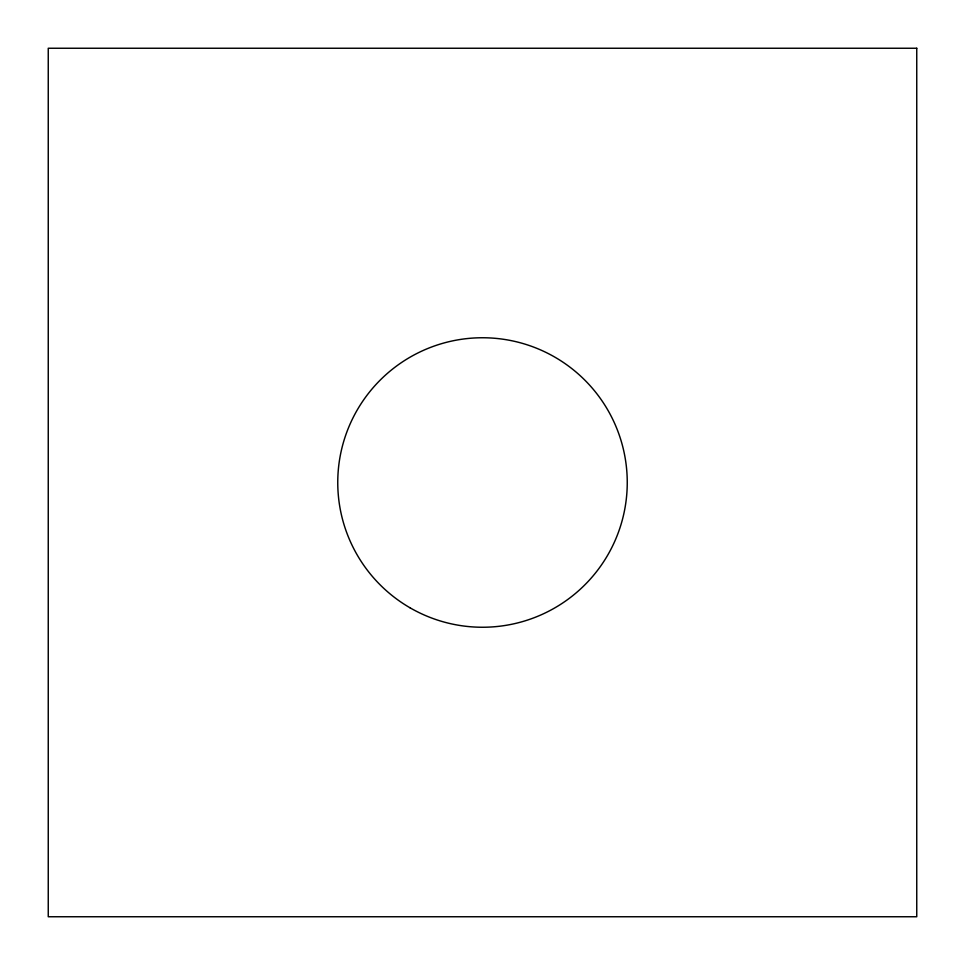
<?xml version="1.0" encoding="UTF-8"?>
<svg xmlns="http://www.w3.org/2000/svg" width="965" height="965" viewBox="0 0 965 965"><rect width="100%" height="100%" fill="white"/><g stroke="black" fill="none" stroke-linecap="round" stroke-linejoin="round"><path stroke-width="1.45" d="M916.75 48.25L48.25 48.25L48.25 916.75L916.75 916.75L916.75 48.25M410.125 607.854A144.75 144.75 0 0 0 627.25 482.5A144.75 144.75 0 0 0 410.125 357.147A144.75 144.75 0 0 0 410.125 607.854"/></g></svg>
